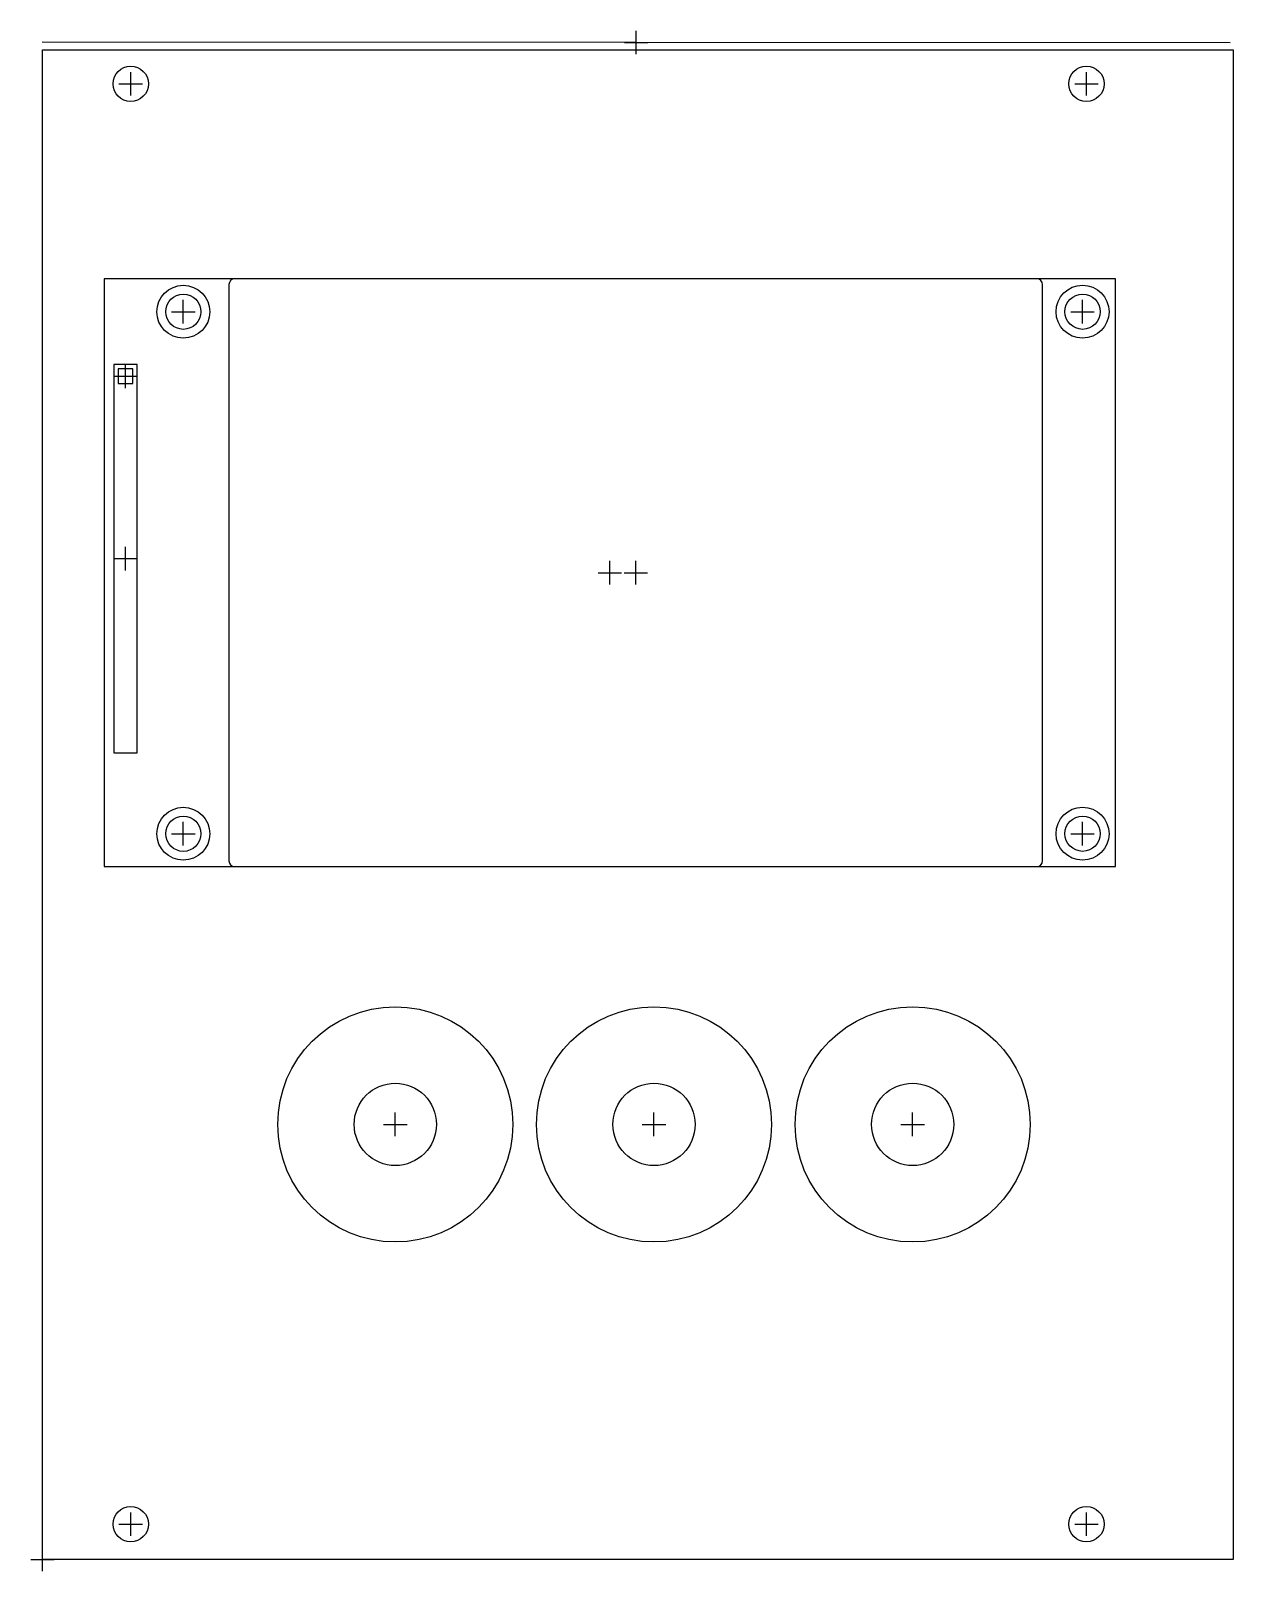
# Model space of a CAD drawing. Header units: millimetres. Extents: x -1 to 101, y -1 to 130.
import ezdxf

# ---------------------------------------------------------------- set-up
doc = ezdxf.new("R2010")
doc.units = ezdxf.units.MM
for name, color, linetype in [('Contour', 7, 'CONTINUOUS'), ('Engraving', 7, 'CONTINUOUS'), ('Reference_points', 1, 'CONTINUOUS')]:
    doc.layers.add(name, color=color, linetype=linetype)

msp = doc.modelspace()

# ---------------------------------------------------------------- linework, layer by layer
at = {"layer": 'Contour', "color": 7, "linetype": 'CONTINUOUS'}
for p, q in [((0, 0), (0, 128.4)), ((0, 128.4), (101.26, 128.4)), ((101.26, 128.4), (101.26, 0)), ((84.55, 108.921), (16.35, 108.921)), ((15.85, 108.421), (15.85, 59.421)), ((85.05, 59.421), (85.05, 108.421)), ((16.35, 58.921), (84.55, 58.921)), ((101.26, 0), (0, 0))]:
    msp.add_line(p, q, dxfattribs=at)
for centre, radius in [((7.5, 125.5), 1.5), ((88.78, 125.5), 1.5), ((11.97, 106.12), 1.5), ((88.45, 106.121), 1.5), ((11.97, 61.722), 1.5), ((88.45, 61.724), 1.5), ((30, 37), 3.5), ((52, 37), 3.5), ((74, 37), 3.5), ((7.5, 3), 1.5), ((88.78, 3), 1.5)]:
    msp.add_circle(centre, radius, dxfattribs=at)
for centre, start, end in [((16.35, 108.421), 90, 180), ((84.55, 108.421), 0, 90), ((16.35, 59.421), 180, 270), ((84.55, 59.421), 270, 360)]:
    msp.add_arc(centre, 0.5, start, end, dxfattribs=at)
at = {"layer": 'Engraving', "color": 7, "linetype": 'CONTINUOUS'}
msp.add_line((101.011, 128.991), (-0.043, 129.031), dxfattribs=at)
at = {"layer": 'Engraving', "color": 133, "linetype": 'CONTINUOUS'}
for p, q in [((91.25, 108.921), (5.25, 108.921)), ((5.25, 108.921), (5.25, 58.921)), ((91.25, 58.921), (91.25, 108.921)), ((6.05, 101.63), (6.05, 68.61)), ((8.05, 101.63), (6.05, 101.63)), ((6.425, 101.255), (6.425, 100.005)), ((7.675, 101.255), (6.425, 101.255)), ((7.675, 100.005), (7.675, 101.255)), ((8.05, 68.61), (8.05, 101.63)), ((6.425, 100.005), (7.675, 100.005)), ((6.05, 68.61), (8.05, 68.61)), ((5.25, 58.921), (91.25, 58.921))]:
    msp.add_line(p, q, dxfattribs=at)
at = {"layer": 'Engraving', "color": 253, "linetype": 'CONTINUOUS'}
for centre in [(11.97, 106.12), (88.45, 106.121), (11.97, 61.722), (88.45, 61.724)]:
    msp.add_circle(centre, 2.25, dxfattribs=at)
at = {"layer": 'Engraving', "color": 133, "linetype": 'CONTINUOUS'}
for centre in [(30, 37), (52, 37), (74, 37)]:
    msp.add_circle(centre, 10, dxfattribs=at)
at = {"layer": 'Reference_points', "color": 1, "linetype": 'CONTINUOUS'}
for p, q in [((50.484, 128.011), (50.484, 130.011)), ((49.484, 129.011), (51.484, 129.011)), ((7.5, 124.5), (7.5, 126.5)), ((88.78, 124.5), (88.78, 126.5)), ((6.5, 125.5), (8.5, 125.5)), ((87.78, 125.5), (89.78, 125.5)), ((10.97, 106.12), (12.97, 106.12)), ((10.97, 106.12), (12.97, 106.12)), ((11.97, 105.12), (11.97, 107.12)), ((11.97, 105.12), (11.97, 107.12)), ((87.45, 106.121), (89.45, 106.121)), ((87.45, 106.121), (89.45, 106.121)), ((88.45, 105.121), (88.45, 107.121)), ((88.45, 105.121), (88.45, 107.121)), ((7.05, 99.63), (7.05, 101.63)), ((6.05, 100.63), (8.05, 100.63)), ((7.05, 84.12), (7.05, 86.12)), ((6.05, 85.12), (8.05, 85.12)), ((47.25, 83.921), (49.25, 83.921)), ((47.25, 83.921), (49.25, 83.921)), ((48.25, 82.921), (48.25, 84.921)), ((48.25, 82.921), (48.25, 84.921)), ((49.45, 83.921), (51.45, 83.921)), ((50.45, 82.921), (50.45, 84.921)), ((10.97, 61.722), (12.97, 61.722)), ((10.97, 61.722), (12.97, 61.722)), ((11.97, 60.722), (11.97, 62.722)), ((11.97, 60.722), (11.97, 62.722)), ((87.45, 61.724), (89.45, 61.724)), ((87.45, 61.724), (89.45, 61.724)), ((88.45, 60.724), (88.45, 62.724)), ((88.45, 60.724), (88.45, 62.724)), ((30, 36), (30, 38)), ((30, 36), (30, 38)), ((52, 36), (52, 38)), ((52, 36), (52, 38)), ((74, 36), (74, 38)), ((74, 36), (74, 38)), ((29, 37), (31, 37)), ((29, 37), (31, 37)), ((51, 37), (53, 37)), ((51, 37), (53, 37)), ((73, 37), (75, 37)), ((73, 37), (75, 37)), ((7.5, 2), (7.5, 4)), ((88.78, 2), (88.78, 4)), ((6.5, 3), (8.5, 3)), ((87.78, 3), (89.78, 3)), ((-1, 0), (1, 0)), ((0, -1), (0, 1))]:
    msp.add_line(p, q, dxfattribs=at)

doc.saveas('drawing.dxf')
